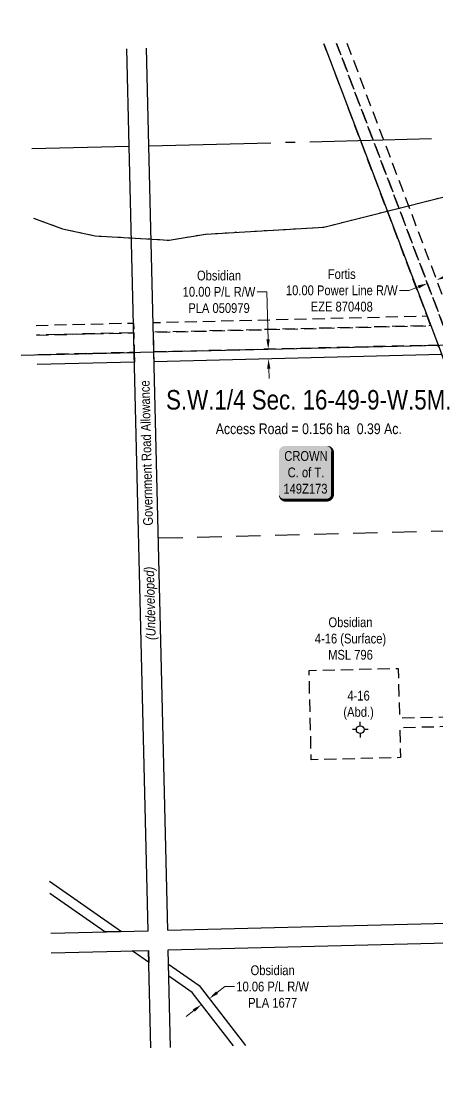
# Model space of a CAD drawing. Extents: x 611307 to 619201, y 5898107 to 5902906.
# Drawn here: x 615410 to 615836, y 5898159 to 5899253 of the extents above; entities that cross this region are included whole.
import ezdxf
from ezdxf.enums import TextEntityAlignment as Align

# ---------------------------------------------------------------- set-up
doc = ezdxf.new("R2010")
doc.units = 0
doc.header["$LTSCALE"] = 5
doc.header["$PDSIZE"] = 0.5
for name, pattern in [('foc-ACCESSROAD', [3.75, 2.5, -1.25]), ('foc-FLOWLINE', [3.75, 2.5, -1.25]), ('foc-LSD', [8, 5, -3]), ('foc-QUARTERLINE', [33, 25, -3, 2, -3]), ('foc-WHEELTRACKS', [2, 0.4, -1.6])]:
    doc.linetypes.add(name, pattern=pattern)
doc.layers.get('Defpoints').update_dxf_attribs({"color": 9})
for name, color, linetype in [('AS-OWNER', 7, 'Continuous'), ('AS-POWER', 104, 'foc-POWER'), ('C-RW', 13, 'Continuous'), ('C-SYMBOL', 7, 'Continuous'), ('C-WS', 13, 'foc-ACCESSROAD'), ('F-EZE', 190, 'foc-FLOWLINE'), ('F-WS-S', 8, 'Continuous'), ('L-AREAREQUIRED', 7, 'Continuous'), ('L-QSEC', 8, 'foc-QUARTERLINE'), ('L-ROAD-T', 7, 'Continuous'), ('L-SEC', 7, 'Continuous'), ('L-SECTION-LSD', 7, 'foc-LSD'), ('T-WATER-P3', 160, 'foc-WHEELTRACKS')]:
    doc.layers.add(name, color=color, linetype=linetype)
for name, color, linetype, lineweight in [('C-AR-T', 13, 'Continuous', 9), ('C-RW-T', 13, 'Continuous', 9), ('C-WS-T', 13, 'Continuous', 9), ('F-EZE-T', 190, 'Continuous', 9), ('T-TEXT', 48, 'Continuous', 18)]:
    doc.layers.add(name, color=color, linetype=linetype, lineweight=lineweight)
doc.styles.add('100L', font='ARIALN.TTF', dxfattribs={"height": 11})
doc.styles.add('175L', font='ARIALN.TTF', dxfattribs={"height": 20})
doc.styles.add('80', font='ARIALN.TTF', dxfattribs={"height": 10})
doc.styles.add('80CG', font='ARIALN.TTF', dxfattribs={"height": 10})
doc.styles.add('80L', font='ARIALN.TTF', dxfattribs={"height": 10})
doc.styles.add('80LS', font='ARIALNI.TTF', dxfattribs={"height": 10})
doc.styles.add('foc-LtypeFont', font='ARIALN.TTF', dxfattribs={"height": 7.35})
doc.linetypes.add('foc-POWER', pattern='A,6,-1,["P",foc-LtypeFont,S=0.2,R=0,X=-0.625,Y=-0.75],-1.24,4', length=12.24)
doc.linetypes.add('foc-POWER-NOLINE', pattern='A,0,-4,["P",foc-LtypeFont,S=0.2,R=0,X=-0.625,Y=-0.75],-8.24', length=12.24)
doc.linetypes.add('foc-TOPO-flowdirection-NOLINE', pattern='A,0,[">",foc-LtypeFont,S=0.3,R=0,X=0,Y=-0.945],-20,[">",foc-LtypeFont,S=0.3,R=0,X=0,Y=-0.945],0', length=20)
doc.dimstyles.new('Compass 5 000', dxfattribs={"dimscale": 5, "dimtxt": 9, "dimasz": 2, "dimexe": 0.2, "dimexo": 0.0625, "dimgap": 0.5, "dimtad": 0, "dimtih": 1, "dimtoh": 1, "dimzin": 0, "dimdsep": 46, "dimtxsty": '80CG', "dimcen": 0.1, "dimse1": 1, "dimse2": 1, "dimclrd": 256, "dimclrt": 256, "dimaunit": 1, "dimadec": 4, "dimazin": 0, "dimtfac": 0.06, "dimtofl": 0, "dimtmove": 0, "dimatfit": 1, "dimfxl": 0.2, "dimtolj": 1, "dimtzin": 0, "dimlwd": -1, "dimarcsym": 0})

# ---------------------------------------------------------------- blocks, each defined once
blk = doc.blocks.new('*D433')
at = {"layer": 'C-AR-T', "transparency": 16777216}
for p, q in [((615936, 5898982.9), (615926, 5898982.9)), ((615936.7, 5898953.4), (615936, 5898982.9)), ((615937.6, 5898913.3), (615937.9, 5898903.3))]:
    blk.add_line(p, q, dxfattribs=at)
for points in [[(615938.3, 5898953.5), (615935, 5898953.4), (615936.9, 5898943.4)], [(615939.3, 5898913.4), (615936, 5898913.3), (615937.4, 5898923.3)]]:
    blk.add_solid(points, dxfattribs=at)
at = {"layer": 'Defpoints', "color": 0, "transparency": 16777216}
for p in [(615698.6, 5898937.7), (615936.9, 5898943.4), (615699.1, 5898917.6)]:
    blk.add_point(p, dxfattribs=at)
at = {"layer": 'C-AR-T', "transparency": 16777216, "insert": (615898.2, 5898982.9), "char_height": 10, "attachment_point": 5, "style": '80CG'}
blk.add_mtext('\\A1;Obsidian\\P20.12 A/R\\PMSL 796', dxfattribs=at)
blk = doc.blocks.new('*D439')
at = {"layer": 'C-RW-T', "transparency": 16777216}
for p, q in [((615662, 5898975.5), (615652, 5898975.5)), ((615663.2, 5898926.7), (615662, 5898975.5)), ((615663.9, 5898896.8), (615664.2, 5898886.8))]:
    blk.add_line(p, q, dxfattribs=at)
for points in [[(615664.9, 5898926.8), (615661.5, 5898926.7), (615663.4, 5898916.8)], [(615665.6, 5898896.9), (615662.2, 5898896.8), (615663.7, 5898906.8)]]:
    blk.add_solid(points, dxfattribs=at)
at = {"layer": 'Defpoints', "color": 0, "transparency": 16777216}
for p in [(615660.4, 5898916.7), (615663.4, 5898916.8), (615660.6, 5898906.7)]:
    blk.add_point(p, dxfattribs=at)
at = {"layer": 'C-RW-T', "transparency": 16777216, "insert": (615612.9, 5898975.5), "char_height": 10, "attachment_point": 5, "style": '80CG'}
blk.add_mtext('\\A1;Obsidian\\P10.00 P/L R/W\\PPLA 050979', dxfattribs=at)
blk = doc.blocks.new('*D443')
at = {"layer": 'C-RW-T', "transparency": 16777216}
for p, q in [((615610.9, 5898257.5), (615618.8, 5898263.6)), ((615618.8, 5898263.6), (615628.8, 5898263.6)), ((615587.1, 5898239.1), (615579.2, 5898233))]:
    blk.add_line(p, q, dxfattribs=at)
for points in [[(615609.9, 5898258.8), (615611.9, 5898256.1), (615603, 5898251.4)], [(615586.1, 5898240.4), (615588.1, 5898237.8), (615595, 5898245.2)]]:
    blk.add_solid(points, dxfattribs=at)
at = {"layer": 'Defpoints', "color": 0, "transparency": 16777216}
for p in [(615603, 5898251.4), (615605, 5898248.7), (615597, 5898242.6)]:
    blk.add_point(p, dxfattribs=at)
at = {"layer": 'C-RW-T', "transparency": 16777216, "insert": (615667.9, 5898263.6), "char_height": 10, "attachment_point": 5, "style": '80CG'}
blk.add_mtext('\\A1;Obsidian\\P10.06 P/L R/W\\PPLA 1677', dxfattribs=at)
blk = doc.blocks.new('*D444')
at = {"layer": 'Defpoints', "color": 0, "transparency": 16777216}
for p in [(615822.7, 5898994.7), (615832, 5898998.2), (615836, 5898987.7)]:
    blk.add_point(p, dxfattribs=at)
at = {"layer": 'F-EZE-T', "transparency": 16777216}
for p, q in [((615845.4, 5898991.2), (615854.7, 5898994.8)), ((615808, 5898977), (615798, 5898977)), ((615817.3, 5898980.6), (615808, 5898977))]:
    blk.add_line(p, q, dxfattribs=at)
for points in [[(615844.8, 5898992.8), (615846, 5898989.6), (615836, 5898987.7)], [(615816.7, 5898982.1), (615817.9, 5898979), (615826.7, 5898984.1)]]:
    blk.add_solid(points, dxfattribs=at)
at = {"layer": 'F-EZE-T', "transparency": 16777216, "insert": (615738.8, 5898977), "char_height": 10, "attachment_point": 5, "style": '80CG'}
blk.add_mtext('\\A1;Fortis\\P10.00 Power Line R/W\\PEZE 870408', dxfattribs=at)
blk = doc.blocks.new('*U426')
h = blk.add_hatch(color=255)
edge = h.paths.add_edge_path()
edge.add_line((-21.5, -28.5), (21.5, -28.5))
edge.add_arc((21.5, -22.5), 6, 270, 360)
edge.add_line((27.5, -22.5), (27.5, 21))
edge.add_arc((21.5, 21), 6, 0, 90)
edge.add_line((21.5, 27), (-21.5, 27))
edge.add_arc((-21.5, 21), 6, 90, 180)
edge.add_line((-27.5, 21), (-27.5, -22.5))
edge.add_arc((-21.5, -22.5), 6, 180, 270)
at = {"color": 14, "flags": 128}
blk.add_lwpolyline([(-21.5, -28.5, 3, 3, 0), (21.5, -28.5, 3, 3, 0.414214), (27.5, -22.5, 3, 3, 0), (27.5, 21, 3, 0, 0.414214), (21.5, 27, 0, 0, 0), (-21.5, 27, 0, 0, 0.414214), (-27.5, 21, 0, 0, 0), (-27.5, -22.5, 0, 3, 0.414214)], format="xyseb", close=True, dxfattribs=at)
at = {"color": 14, "style": '80'}
blk.add_attdef('ENTER_TEXT_001', (-26.8, -4.9), '', height=10, dxfattribs=at)
blk = doc.blocks.new('GABD')
for p, q in [((-0.81, 0), (-1.62, 0)), ((0, 0.81), (0, 1.62)), ((1.62, 0), (0.81, 0)), ((0, -0.81), (0, -1.62))]:
    blk.add_line(p, q)
blk.add_circle((0, 0), 0.8)

msp = doc.modelspace()

# ---------------------------------------------------------------- linework, layer by layer
at = {"layer": 'AS-POWER', "linetype": 'foc-POWER-NOLINE', "flags": 128}
for points in [[(615720.52, 5899229.724), (615830.022, 5898940.884), (616059.711, 5898333.797), (616126.443, 5898159.015)], [(615410.156, 5898910.678), (615546.077, 5898913.938), (616103.694, 5898926.889)]]:
    msp.add_lwpolyline(points, dxfattribs=at)
at = {"layer": 'C-RW'}
for points in [[(615841.284, 5898911.162), (615546.316, 5898903.935), (615546.077, 5898913.938), (615837.587, 5898920.928)], [(615426.039, 5898911.059), (615525.972, 5898913.456), (615526.212, 5898903.453), (615426.278, 5898901.056)], [(615438.977, 5898371.494), (615512.878, 5898320.174), (615495.835, 5898319.755), (615439.276, 5898359.031)], [(615627.659, 5898202.923), (615585.498, 5898257.492), (615561.417, 5898274.216), (615561.118, 5898286.679), (615592.515, 5898264.874), (615640.138, 5898203.234)]]:
    msp.add_lwpolyline(points, dxfattribs=at)
msp.add_lwpolyline([(615540.961, 5898288.422), (615540.735, 5898288.579), (615525.004, 5898299.502), (615523.813, 5898300.328), (615540.666, 5898300.744), (615540.961, 5898288.422)], close=True, dxfattribs=at)
at = {"layer": 'C-WS', "flags": 128}
for points in [[(616636.31, 5899252.695), (616640.005, 5899240.057), (616643.743, 5899227.275), (616665.337, 5899153.413), (616670.166, 5899136.902), (616781.002, 5898989.062), (616879.89, 5898977.592), (616877.915, 5899059.381), (616995.396, 5899062.223), (616998.934, 5898915.349), (616881.454, 5898912.499), (616880.377, 5898957.311), (616814.15, 5898959.433), (616776.78, 5898954.637), (616462.513, 5898944.584), (616450.303, 5898944.193), (616360.596, 5898941.324), (616347.458, 5898940.904), (616249.869, 5898937.782), (616239.867, 5898937.462), (616229.815, 5898937.14), (616204.946, 5898936.345), (616195.574, 5898936.045), (616195.945, 5898920.521), (616196.592, 5898893.463), (616105.212, 5898891.282), (616104.583, 5898917.613), (616104.35, 5898927.326), (616095.537, 5898927.115), (616093.749, 5898927.072), (616004.361, 5898924.928), (615984.313, 5898924.448), (615861.116, 5898921.493), (615850.514, 5898921.239), (615854.251, 5898911.368), (615993.495, 5898543.554), (616004.1, 5898543.811), (616196.829, 5898548.486), (616208.947, 5898548.781), (616247.85, 5898549.725), (616257.905, 5898549.97), (616267.909, 5898550.213), (616358.797, 5898552.422), (616511.403, 5898556.126), (616510.167, 5898607.04), (616601.631, 5898609.261), (616603.852, 5898517.797), (616512.387, 5898515.576), (616511.647, 5898546.064), (616359.04, 5898542.359), (616268.377, 5898540.156), (616258.373, 5898539.913), (616248.318, 5898539.669), (616202.414, 5898538.554), (616190.296, 5898538.259), (616007.888, 5898533.834), (615997.283, 5898533.577), (616068.123, 5898346.986), (616072.572, 5898335.265), (616073, 5898334.128), (616071.834, 5898334.099), (616059.711, 5898333.797), (615984.356, 5898533.263), (615798.225, 5898528.744), (615798.964, 5898498.256), (615707.5, 5898496.036), (615705.279, 5898587.5), (615796.743, 5898589.721), (615797.98, 5898538.807), (615980.568, 5898543.24), (615841.284, 5898911.162), (615837.587, 5898920.928), (615546.077, 5898913.938), (615545.594, 5898934.064), (615830.022, 5898940.884), (615826.262, 5898950.802), (615758.075, 5899130.657), (615720.519, 5899229.724)], [(615733.44, 5899230.048), (615770.996, 5899130.981), (615842.949, 5898941.194), (616092.948, 5898947.189), (616095.051, 5898947.239), (616103.869, 5898947.452), (616103.627, 5898957.592), (616103.271, 5898972.481), (616101.189, 5898972.429), (615998.973, 5899136.162), (615998.848, 5899136.693), (615988.338, 5899153.571), (615973.516, 5899177.366), (615969.046, 5899183.9), (615934.498, 5899235.091)], [(615425.556, 5898931.185), (615525.49, 5898933.582), (615525.972, 5898913.456), (615426.039, 5898911.059)]]:
    msp.add_lwpolyline(points, dxfattribs=at)
at = {"layer": 'F-EZE', "flags": 128}
for points in [[(615744.04, 5899230.314), (615781.596, 5899131.246), (615849.793, 5898951.367), (616092.91, 5898957.332), (616094.806, 5898957.367), (616102.908, 5898957.573), (616104.809, 5898957.622), (616105.056, 5898947.48), (616095.051, 5898947.24), (615842.949, 5898941.193), (615770.997, 5899130.981), (615733.44, 5899230.048)], [(615425.316, 5898941.188), (615525.25, 5898943.584), (615525.49, 5898933.582), (615425.556, 5898931.185)]]:
    msp.add_lwpolyline(points, dxfattribs=at)
msp.add_lwpolyline([(615826.262, 5898950.802), (615830.022, 5898940.884), (615545.594, 5898934.064), (615545.354, 5898944.066), (615826.262, 5898950.802)], close=True, dxfattribs=at)
at = {"layer": 'L-QSEC'}
for p, q in [((615541.009, 5899125.225), (616309.746, 5899144.509)), ((615420.974, 5899122.241), (615520.906, 5899124.722))]:
    msp.add_line(p, q, dxfattribs=at)
at = {"layer": 'L-SEC'}
for p, q in [((615520.906, 5899124.722), (615518.509, 5899224.657)), ((615541.013, 5899125.204), (615538.616, 5899225.161)), ((615540.183, 5898320.851), (615520.906, 5899124.722)), ((615560.289, 5898321.353), (615541.013, 5899125.204)), ((615560.289, 5898321.353), (616363.872, 5898341.406)), ((615440.251, 5898318.395), (615540.171, 5898320.851)), ((615540.164, 5898320.85), (615540.183, 5898320.851)), ((615560.772, 5898301.246), (616364.373, 5898321.3)), ((615440.733, 5898298.288), (615540.665, 5898300.744)), ((615543.061, 5898200.811), (615540.665, 5898300.744)), ((615560.772, 5898301.226), (615560.772, 5898301.246)), ((615563.167, 5898201.313), (615560.772, 5898301.226))]:
    msp.add_line(p, q, dxfattribs=at)
at = {"layer": 'L-SECTION-LSD'}
msp.add_line((615550.648, 5898723.287), (616354.188, 5898743.393), dxfattribs=at)
at = {"layer": 'T-WATER-P3', "flags": 128}
msp.add_lwpolyline([(615422.683, 5899051.005), (615452.245, 5899040.108), (615485.752, 5899032.921), (615561.77, 5899028.521), (615598.879, 5899034.723), (615720.429, 5899041.838), (615872.047, 5899080.087), (615915.943, 5899100.724), (615948.059, 5899110.654), (615987.2, 5899112.566), (616098.907, 5899103.787), (616153.207, 5899106.738)], dxfattribs=at)
at = {"layer": 'T-WATER-P3', "linetype": 'foc-TOPO-flowdirection-NOLINE', "flags": 128}
msp.add_lwpolyline([(615422.683, 5899051.005), (615452.245, 5899040.108), (615485.752, 5899032.921), (615561.77, 5899028.521), (615598.879, 5899034.723), (615720.429, 5899041.838), (615872.047, 5899080.087), (615915.943, 5899100.724), (615948.059, 5899110.654), (615987.2, 5899112.566), (616098.907, 5899103.787), (616153.207, 5899106.738)], dxfattribs=at)

# ---------------------------------------------------------------- block references
at = {"layer": 'AS-OWNER'}
ref = msp.add_blockref('*U426', (615701.888, 5898790.573), dxfattribs=dict(at, xscale=0.9996239999999994, yscale=0.9996239999999994, zscale=0.9996239999999994))
ref.add_attrib('ENTER_TEXT_001', 'CROWN', (615679.836, 5898802.341), dxfattribs={"layer": '0', "color": 14, "height": 9.9962, "style": '80'})
ref.add_attrib('ENTER_TEXT_002', 'C. of T.', (615683.331, 5898785.503), dxfattribs={"layer": '0', "color": 14, "height": 9.9962, "style": '80'})
ref.add_attrib('ENTER_TEXT_003', '149Z173', (615678.943, 5898768.802), dxfattribs={"layer": '0', "color": 14, "height": 9.9962, "style": '80'})
at = {"layer": 'F-WS-S', "xscale": 4.999999999999997, "yscale": 4.999999999999997, "zscale": 4.999999999999997}
msp.add_blockref('GABD', (615757.751, 5898526.919), dxfattribs=at)

# ---------------------------------------------------------------- texts
at = {"layer": 'C-SYMBOL', "color": 3, "style": '175L'}
msp.add_text('S.W.1/4 Sec. 16-49-9-W.5M.', height=19.99248, dxfattribs=at).set_placement((615704.974, 5898848.91), align=Align.BOTTOM_CENTER)
at = {"layer": 'C-WS-T', "attachment_point": 5, "style": '80CG'}
for s, insert, char_height, width in [('\\A1;Obsidian\\P4-16 (Surface)\\PMSL 796', (615747.746, 5898620.185), 9.99624, 72.59657), ('\\A1;4-16\\P(Abd.)', (615756.029, 5898551.898), 9.9962, 30.58645)]:
    msp.add_mtext(s, dxfattribs=dict(at, insert=insert, char_height=char_height, width=width))
at = {"layer": 'L-AREAREQUIRED', "color": 5, "style": '100L'}
msp.add_text('Access Road = 0.156 ha  0.39 Ac.', height=10.99586, dxfattribs=at).set_placement((615704.974, 5898826.418), align=Align.BOTTOM_CENTER)
at = {"layer": 'L-ROAD-T', "style": '80L'}
msp.add_text('Government Road Allowance', height=9.99624, rotation=91.373722, dxfattribs=at).set_placement((615538.422, 5898810.383), align=Align.MIDDLE_CENTER)
at = {"layer": 'T-TEXT', "style": '80LS'}
msp.add_text('(Undeveloped)', height=9.99624, rotation=91.373722, dxfattribs=at).set_placement((615542.117, 5898656.298), align=Align.MIDDLE_CENTER)

# ---------------------------------------------------------------- dimensions: what is measured, and where the dimension line sits
at = {"layer": 'C-AR-T'}
dim = msp.add_linear_dim(base=(615936.903, 5898943.447), p1=(615699.122, 5898917.608), p2=(615698.64, 5898937.734), angle=91.373582, text='Obsidian\\P20.12 A/R\\PMSL 796', dimstyle='Compass 5 000', dxfattribs=at)
dim.commit()
dim.dimension.update_dxf_attribs({"geometry": '*D433', "text_midpoint": (615898.222, 5898982.86), "dimtype": 161})
at = {"layer": 'C-RW-T'}
dim = msp.add_linear_dim(base=(615663.437, 5898916.752), p1=(615660.622, 5898906.736), p2=(615660.384, 5898916.679), angle=91.373704, text='Obsidian\\P10.00 P/L R/W\\PPLA 050979', dimstyle='Compass 5 000', dxfattribs=at)
dim.commit()
dim.dimension.update_dxf_attribs({"geometry": '*D439', "text_midpoint": (615612.943, 5898975.476), "dimtype": 161})
dim = msp.add_aligned_dim(p1=(615597.008, 5898242.595), p2=(615604.973, 5898248.749), distance=3.292, text='Obsidian\\P10.06 P/L R/W\\PPLA 1677', dimstyle='Compass 5 000', dxfattribs=at)
dim.commit()
dim.dimension.update_dxf_attribs({"geometry": '*D443', "text_midpoint": (615667.873, 5898263.581)})
at = {"layer": 'F-EZE-T'}
dim = msp.add_linear_dim(base=(615836.033, 5898987.66), p1=(615822.676, 5898994.666), p2=(615832.032, 5898998.214), angle=20.762956, text='Fortis\\P10.00 Power Line R/W\\PEZE 870408', dimstyle='Compass 5 000', dxfattribs=at)
dim.commit()
dim.dimension.update_dxf_attribs({"geometry": '*D444', "text_midpoint": (615738.835, 5898977.023), "dimtype": 161})

doc.saveas('drawing.dxf')
